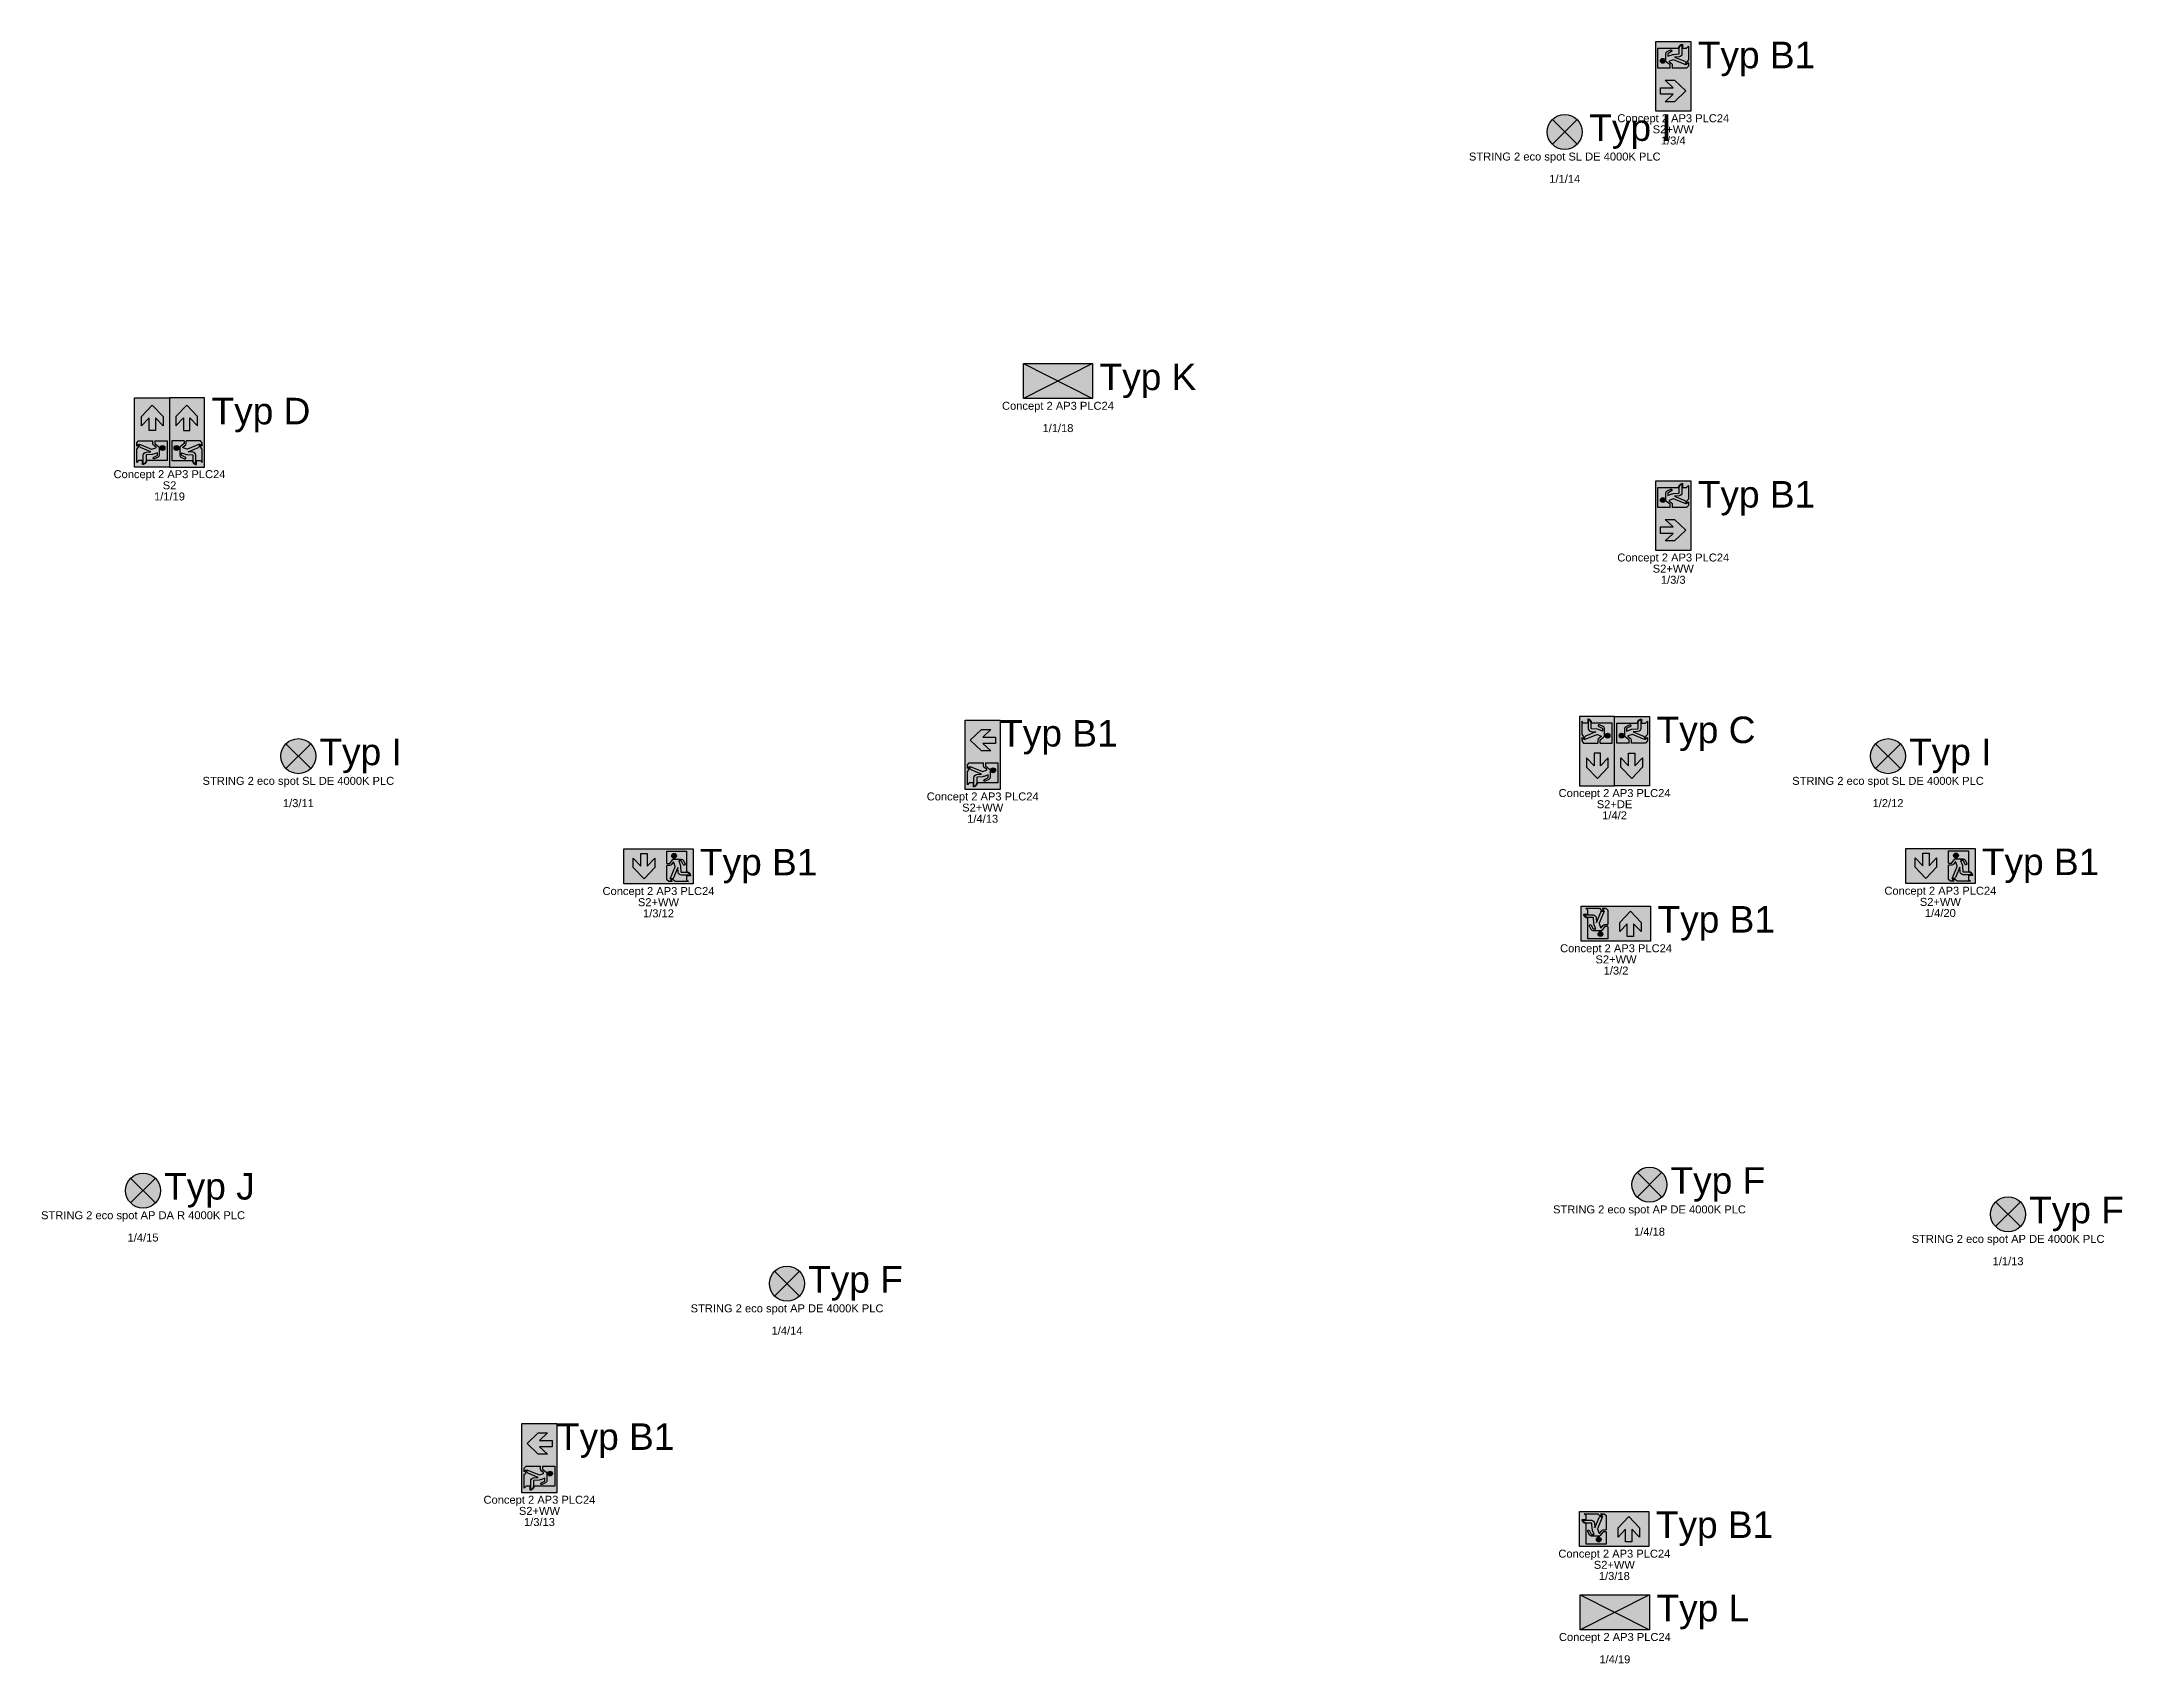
# Model space of a CAD drawing. Header units: millimetres. Extents: x -107261 to 64178, y -7557 to 117559.
# Drawn here: x -37602 to -18001, y 42889 to 58166 of the extents above; entities that cross this region are included whole.
import ezdxf
from ezdxf.enums import TextEntityAlignment as Align

# ---------------------------------------------------------------- set-up
doc = ezdxf.new("R2010")
doc.units = ezdxf.units.MM
for name, color, linetype in [('din_SIBEL_10_emergency_lighting', 90, 'Continuous'), ('din_SIBEL_30_color_green', 90, 'Continuous'), ('din_SIBEL_31_color_white', 255, 'Continuous'), ('din_SIBEL_32_color_black', 250, 'Continuous'), ('din_SIBEL_33_color_yellow', 40, 'Continuous'), ('din_SIBEL_50_type_name', 90, 'Continuous'), ('din_SIBEL_51_typenumber', 90, 'Continuous'), ('din_SIBEL_52_info', 90, 'Continuous'), ('din_SIBEL_61_labeling', 90, 'Continuous')]:
    doc.layers.add(name, color=color, linetype=linetype)
doc.styles.get("Standard").update_dxf_attribs({"font": 'arial.ttf'})

# ---------------------------------------------------------------- blocks, each defined once
blk = doc.blocks.new('Standardblock_RZ_PU')
at = {"layer": 'din_SIBEL_30_color_green'}
h = blk.add_hatch(color=256, dxfattribs=at)
h.dxf.hatch_style = 1
h.paths.add_polyline_path([(328, 0), (-326, 0), (-326, -330), (328, -330)])
h.paths.add_polyline_path([(-238, -89), (-166, -164), (-166, -44), (-106, -44), (-106, -164), (-35, -89), (-35, -176), (-136, -282), (-238, -176)], flags=16)
h.paths.add_polyline_path([(78, -21), (265, -21), (265, -216, -0.414214), (303, -253), (265, -253), (265, -291), (284, -309), (157, -309), (142, -295, 0.198912), (132, -291), (112, -291), (130, -309), (97, -309), (78, -291), (78, -156), (106, -156, 0.239952), (124, -146), (138, -127, -0.599876), (145, -128), (158, -165, -0.187349), (158, -168), (111, -283), (129, -283, 0.304268), (143, -274), (183, -176), (186, -220, 0.391902), (216, -247), (265, -247), (297, -247, 0.363159), (265, -221), (216, -221, -0.391902), (212, -218), (208, -167, 0.068786), (205, -152), (191, -114), (214, -114, -0.284079), (217, -116), (234, -149, 1), (250, -141), (234, -108, 0.284079), (214, -96), (147, -96, 0.239952), (132, -103), (109, -135, -0.239952), (106, -137), (78, -137)], flags=16)
h.paths.add_polyline_path([(170, -66, -1), (125, -66, -1)], flags=0)
h.paths.add_polyline_path([(170, -66, 1), (125, -66, 1)], flags=0)
h = blk.add_hatch(color=256, dxfattribs=at)
h.dxf.hatch_style = 1
h.paths.add_polyline_path([(170, -66, 1), (125, -66, 1)])
at = {"layer": 'din_SIBEL_31_color_white'}
h = blk.add_hatch(color=256, dxfattribs=at)
h.dxf.hatch_style = 1
h.paths.add_polyline_path([(-35, -89), (-106, -164), (-106, -44), (-166, -44), (-166, -164), (-238, -89), (-238, -176), (-136, -282), (-35, -176)])
h.paths.add_polyline_path([(265, -21), (78, -21), (78, -137), (106, -137, 0.239952), (109, -135), (132, -103, -0.239952), (147, -96), (214, -96, -0.284079), (234, -108), (250, -141, -1), (234, -149), (217, -116, 0.284079), (214, -114), (191, -114), (205, -152, -0.068786), (208, -167), (212, -218, 0.391902), (216, -221), (265, -221, -0.363159), (297, -247), (265, -247), (216, -247, -0.391902), (186, -220), (183, -176), (143, -274, -0.304268), (129, -283), (111, -283), (158, -168, 0.187349), (158, -165), (145, -128, 0.599876), (138, -127), (124, -146, -0.239952), (106, -156), (78, -156), (78, -291), (97, -309), (130, -309), (112, -291), (132, -291, -0.198912), (142, -295), (157, -309), (284, -309), (265, -291), (265, -253), (303, -253, 0.414214), (265, -216)])
h.paths.add_polyline_path([(170, -66, -1), (125, -66, -1)], flags=16)
at = {"layer": 'din_SIBEL_32_color_black'}
for points in [[(-326, -330), (-326, 0), (328, 0), (328, -330)], [(-238, -176), (-238, -89), (-166, -164), (-166, -44), (-106, -44), (-106, -164), (-35, -89), (-35, -176), (-136, -282)]]:
    blk.add_lwpolyline(points, close=True, dxfattribs=at)
for points in [[(78, -137), (78, -21), (265, -21), (265, -216, -0.414214), (303, -253), (265, -253), (265, -291), (284, -309), (157, -309), (142, -295, 0.198912), (132, -291), (112, -291), (130, -309), (97, -309), (78, -291), (78, -156)], [(78, -137), (106, -137, 0.239952), (109, -135), (132, -103, -0.239952), (147, -96), (214, -96, -0.284079), (234, -108), (250, -141, -1), (234, -149), (217, -116, 0.284079), (214, -114), (191, -114), (205, -152, -0.068786), (208, -167), (212, -218, 0.391902), (216, -221), (265, -221, -0.363159), (297, -247), (265, -247), (216, -247, -0.391902), (186, -220), (183, -176), (143, -274, -0.304268), (129, -283), (111, -283), (158, -168, 0.187349), (158, -165), (145, -128, 0.599876), (138, -127), (124, -146, -0.239952), (106, -156), (78, -156)]]:
    blk.add_lwpolyline(points, format="xyb", dxfattribs=at)
blk.add_circle((147, -66), 22.5, dxfattribs=at)
blk = doc.blocks.new('din-Logo')
blk.add_lwpolyline([(-327, -330), (-327, -330), (-327, -330), (-327, -330)], close=True)
blk = doc.blocks.new('STANDARD_RZ_PU')
blk.add_blockref('din-Logo', (0, 0))
at = {"layer": 'din_SIBEL_10_emergency_lighting'}
blk.add_blockref('Standardblock_RZ_PU', (0, 0), dxfattribs=at)
at = {"layer": 'din_SIBEL_50_type_name', "flags": 9}
blk.add_attdef('TYPE', (-326, 18), '', height=25, dxfattribs=at)
at = {"layer": 'din_SIBEL_50_type_name', "flags": 8}
blk.add_attdef('TYPENAME', text='', height=75, dxfattribs=at).set_placement((0, -350), align=Align.TOP_CENTER)
at = {"layer": 'din_SIBEL_51_typenumber', "flags": 8}
blk.add_attdef('TYPENUMBER', text='', height=250, dxfattribs=at).set_placement((336, 1), align=Align.TOP_LEFT)
at = {"layer": 'din_SIBEL_52_info', "flags": 8}
blk.add_attdef('INFOTEXT', text='', height=75, dxfattribs=at).set_placement((1, -445), align=Align.TOP_CENTER)
at = {"layer": 'din_SIBEL_61_labeling', "flags": 8}
for tag, p in [('LABELING1', (1, -540)), ('LABELING2', (1, -635))]:
    blk.add_attdef(tag, text='', height=75, dxfattribs=at).set_placement(p, align=Align.TOP_CENTER)
blk = doc.blocks.new('Standardblock_RZ_PLPR')
at = {"layer": 'din_SIBEL_30_color_green'}
h = blk.add_hatch(color=256, dxfattribs=at)
h.dxf.hatch_style = 1
h.paths.add_polyline_path([(328, 0), (328, 330), (-326, 330), (-326, 0)])
h.paths.add_polyline_path([(-62, 60), (-149, 60), (-255, 162), (-149, 263), (-62, 263), (-137, 192), (-17, 192), (-17, 132), (-137, 132)], flags=16)
h.paths.add_polyline_path([(78, 137), (106, 137, -0.239952), (109, 135), (132, 103, 0.239952), (147, 96), (214, 96, 0.284079), (234, 108), (250, 141, 1), (234, 149), (217, 116, -0.284079), (214, 114), (191, 114), (205, 152, 0.068786), (208, 167), (212, 218, -0.391902), (216, 221), (265, 221, 0.363159), (297, 247), (265, 247), (216, 247, 0.391902), (186, 220), (183, 176), (143, 274, 0.304268), (129, 283), (111, 283), (158, 168, -0.187349), (158, 165), (145, 128, -0.599876), (138, 127), (124, 146, 0.239952), (106, 156), (78, 156), (78, 291), (97, 309), (130, 309), (112, 291), (132, 291, 0.198912), (142, 295), (157, 309), (284, 309), (265, 291), (265, 253), (303, 253, -0.414214), (265, 216), (265, 21), (78, 21)], flags=16)
h.paths.add_polyline_path([(170, 66, -1), (125, 66, -1)], flags=0)
h = blk.add_hatch(color=256, dxfattribs=at)
h.dxf.hatch_style = 1
h.paths.add_polyline_path([(328, 0), (-326, 0), (-326, -330), (328, -330)])
h.paths.add_polyline_path([(-62, -60), (-137, -132), (-17, -132), (-17, -192), (-137, -192), (-62, -263), (-149, -263), (-255, -162), (-149, -60)], flags=16)
h.paths.add_polyline_path([(78, -21), (265, -21), (265, -216, -0.414214), (303, -253), (265, -253), (265, -291), (284, -309), (157, -309), (142, -295, 0.198912), (132, -291), (112, -291), (130, -309), (97, -309), (78, -291), (78, -156), (106, -156, 0.239952), (124, -146), (138, -127, -0.599876), (145, -128), (158, -165, -0.187349), (158, -168), (111, -283), (129, -283, 0.304268), (143, -274), (183, -176), (186, -220, 0.391902), (216, -247), (265, -247), (297, -247, 0.363159), (265, -221), (216, -221, -0.391902), (212, -218), (208, -167, 0.068786), (205, -152), (191, -114), (214, -114, -0.284079), (217, -116), (234, -149, 1), (250, -141), (234, -108, 0.284079), (214, -96), (147, -96, 0.239952), (132, -103), (109, -135, -0.239952), (106, -137), (78, -137)], flags=16)
h.paths.add_polyline_path([(125, -66, -1), (170, -66, -1)], flags=0)
h = blk.add_hatch(color=256, dxfattribs=at)
h.dxf.hatch_style = 1
h.paths.add_polyline_path([(170, 66, 1), (125, 66, 1)])
h = blk.add_hatch(color=256, dxfattribs=at)
h.dxf.hatch_style = 1
h.paths.add_polyline_path([(125, -66, 1), (170, -66, 1)])
at = {"layer": 'din_SIBEL_31_color_white'}
h = blk.add_hatch(color=256, dxfattribs=at)
h.dxf.hatch_style = 1
h.paths.add_polyline_path([(-149, 60), (-62, 60), (-137, 132), (-17, 132), (-17, 192), (-137, 192), (-62, 263), (-149, 263), (-255, 162)])
h.paths.add_polyline_path([(147, 96, -0.239952), (132, 103), (109, 135, 0.239952), (106, 137), (78, 137), (78, 21), (265, 21), (265, 216, 0.414214), (303, 253), (265, 253), (265, 291), (284, 309), (157, 309), (142, 295, -0.198912), (132, 291), (112, 291), (130, 309), (97, 309), (78, 291), (78, 156), (106, 156, -0.239952), (124, 146), (138, 127, 0.599876), (145, 128), (158, 165, 0.187349), (158, 168), (111, 283), (129, 283, -0.304268), (143, 274), (183, 176), (186, 220, -0.391902), (216, 247), (265, 247), (297, 247, -0.363159), (265, 221), (216, 221, 0.391902), (212, 218), (208, 167, -0.068786), (205, 152), (191, 114), (214, 114, 0.284079), (217, 116), (234, 149, -1), (250, 141), (234, 108, -0.284079), (214, 96)])
h.paths.add_polyline_path([(170, 66, -1), (125, 66, -1)], flags=16)
h = blk.add_hatch(color=256, dxfattribs=at)
h.dxf.hatch_style = 1
h.paths.add_polyline_path([(-62, -60), (-149, -60), (-255, -162), (-149, -263), (-62, -263), (-137, -192), (-17, -192), (-17, -132), (-137, -132)])
h.paths.add_polyline_path([(265, -21), (78, -21), (78, -137), (106, -137, 0.239952), (109, -135), (132, -103, -0.239952), (147, -96), (214, -96, -0.284079), (234, -108), (250, -141, -1), (234, -149), (217, -116, 0.284079), (214, -114), (191, -114), (205, -152, -0.068786), (208, -167), (212, -218, 0.391902), (216, -221), (265, -221, -0.363159), (297, -247), (265, -247), (216, -247, -0.391902), (186, -220), (183, -176), (143, -274, -0.304268), (129, -283), (111, -283), (158, -168, 0.187349), (158, -165), (145, -128, 0.599876), (138, -127), (124, -146, -0.239952), (106, -156), (78, -156), (78, -291), (97, -309), (130, -309), (112, -291), (132, -291, -0.198912), (142, -295), (157, -309), (284, -309), (265, -291), (265, -253), (303, -253, 0.414214), (265, -216)])
h.paths.add_polyline_path([(125, -66, -1), (170, -66, -1)], flags=16)
at = {"layer": 'din_SIBEL_32_color_black'}
for points in [[(-326, 330), (-326, 0), (328, 0), (328, 330)], [(-149, 60), (-62, 60), (-137, 132), (-17, 132), (-17, 192), (-137, 192), (-62, 263), (-149, 263), (-255, 162)], [(-326, -330), (-326, 0), (328, 0), (328, -330)], [(-149, -60), (-62, -60), (-137, -132), (-17, -132), (-17, -192), (-137, -192), (-62, -263), (-149, -263), (-255, -162)]]:
    blk.add_lwpolyline(points, close=True, dxfattribs=at)
for points in [[(78, 137), (78, 21), (265, 21), (265, 216, 0.414214), (303, 253), (265, 253), (265, 291), (284, 309), (157, 309), (142, 295, -0.198912), (132, 291), (112, 291), (130, 309), (97, 309), (78, 291), (78, 156)], [(78, 137), (106, 137, -0.239952), (109, 135), (132, 103, 0.239952), (147, 96), (214, 96, 0.284079), (234, 108), (250, 141, 1), (234, 149), (217, 116, -0.284079), (214, 114), (191, 114), (205, 152, 0.068786), (208, 167), (212, 218, -0.391902), (216, 221), (265, 221, 0.363159), (297, 247), (265, 247), (216, 247, 0.391902), (186, 220), (183, 176), (143, 274, 0.304268), (129, 283), (111, 283), (158, 168, -0.187349), (158, 165), (145, 128, -0.599876), (138, 127), (124, 146, 0.239952), (106, 156), (78, 156)], [(78, -137), (78, -21), (265, -21), (265, -216, -0.414214), (303, -253), (265, -253), (265, -291), (284, -309), (157, -309), (142, -295, 0.198912), (132, -291), (112, -291), (130, -309), (97, -309), (78, -291), (78, -156)], [(78, -137), (106, -137, 0.239952), (109, -135), (132, -103, -0.239952), (147, -96), (214, -96, -0.284079), (234, -108), (250, -141, -1), (234, -149), (217, -116, 0.284079), (214, -114), (191, -114), (205, -152, -0.068786), (208, -167), (212, -218, 0.391902), (216, -221), (265, -221, -0.363159), (297, -247), (265, -247), (216, -247, -0.391902), (186, -220), (183, -176), (143, -274, -0.304268), (129, -283), (111, -283), (158, -168, 0.187349), (158, -165), (145, -128, 0.599876), (138, -127), (124, -146, -0.239952), (106, -156), (78, -156)]]:
    blk.add_lwpolyline(points, format="xyb", dxfattribs=at)
blk.add_lwpolyline([(-326, 0), (328, 0)], dxfattribs=at)
for centre in [(147, 66), (147, -66)]:
    blk.add_circle(centre, 22.5, dxfattribs=at)
blk = doc.blocks.new('STANDARD_RZ_PLPR')
blk.add_blockref('din-Logo', (0, 0))
at = {"layer": 'din_SIBEL_10_emergency_lighting'}
blk.add_blockref('Standardblock_RZ_PLPR', (0, 0), dxfattribs=at)
at = {"layer": 'din_SIBEL_50_type_name', "flags": 9}
blk.add_attdef('TYPE', (-326, 340), '', height=25, dxfattribs=at)
at = {"layer": 'din_SIBEL_50_type_name', "flags": 8}
blk.add_attdef('TYPENAME', text='', height=75, dxfattribs=at).set_placement((0, -350), align=Align.TOP_CENTER)
at = {"layer": 'din_SIBEL_51_typenumber', "flags": 8}
blk.add_attdef('TYPENUMBER', text='', height=250, dxfattribs=at).set_placement((336, 1), align=Align.TOP_LEFT)
at = {"layer": 'din_SIBEL_52_info', "flags": 8}
blk.add_attdef('INFOTEXT', text='', height=75, dxfattribs=at).set_placement((1, -445), align=Align.TOP_CENTER)
at = {"layer": 'din_SIBEL_61_labeling', "flags": 8}
for tag, p in [('LABELING1', (1, -540)), ('LABELING2', (1, -635))]:
    blk.add_attdef(tag, text='', height=75, dxfattribs=at).set_placement(p, align=Align.TOP_CENTER)
blk = doc.blocks.new('Standardblock_Spot')
at = {"layer": 'din_SIBEL_31_color_white'}
h = blk.add_hatch(color=256, dxfattribs=at)
h.dxf.hatch_style = 1
h.paths.add_polyline_path([(117, -48, 0.414214), (-117, -48), (0, -165)])
h.paths.add_polyline_path([(0, -165), (-117, -282, 0.414214), (117, -282)])
at = {"layer": 'din_SIBEL_33_color_yellow'}
h = blk.add_hatch(color=256, dxfattribs=at)
h.dxf.hatch_style = 1
h.paths.add_polyline_path([(-117, -48, 0.198912), (-165, -165, 0.198912), (-117, -282), (0, -165)])
h.paths.add_polyline_path([(117, -48), (0, -165), (117, -282, 0.198912), (165, -165, 0.198912)])
at = {"layer": 'din_SIBEL_32_color_black'}
for p, q in [((-117, -282), (117, -48)), ((-117, -48), (117, -282))]:
    blk.add_line(p, q, dxfattribs=at)
blk.add_circle((0, -165), 165, dxfattribs=at)
blk = doc.blocks.new('STANDARD_SPOT')
at = {"layer": 'din_SIBEL_10_emergency_lighting'}
blk.add_blockref('Standardblock_Spot', (0, 0), dxfattribs=at)
at = {"layer": 'din_SIBEL_50_type_name', "flags": 9}
blk.add_attdef('TYPE', (-326, 18), '', height=25, dxfattribs=at)
at = {"layer": 'din_SIBEL_50_type_name', "flags": 8}
blk.add_attdef('TYPENAME', text='', height=75, dxfattribs=at).set_placement((0, -350), align=Align.TOP_CENTER)
at = {"layer": 'din_SIBEL_51_typenumber', "flags": 8}
blk.add_attdef('TYPENUMBER', text='', height=250, dxfattribs=at).set_placement((336, 1), align=Align.TOP_LEFT)
at = {"layer": 'din_SIBEL_52_info', "flags": 8}
blk.add_attdef('INFOTEXT', text='', height=75, dxfattribs=at).set_placement((1, -445), align=Align.TOP_CENTER)
at = {"layer": 'din_SIBEL_61_labeling', "flags": 8}
for tag, p in [('LABELING1', (1, -540)), ('LABELING2', (1, -635))]:
    blk.add_attdef(tag, text='', height=75, dxfattribs=at).set_placement(p, align=Align.TOP_CENTER)
blk = doc.blocks.new('Standardblock_SL')
at = {"layer": 'din_SIBEL_31_color_white'}
h = blk.add_hatch(color=256, dxfattribs=at)
h.dxf.hatch_style = 1
h.paths.add_polyline_path([(-326, 0), (0, -165), (326, 0)])
h.paths.add_polyline_path([(326, -330), (0, -165), (-326, -330)])
at = {"layer": 'din_SIBEL_33_color_yellow'}
h = blk.add_hatch(color=256, dxfattribs=at)
h.dxf.hatch_style = 1
h.paths.add_polyline_path([(0, -165), (-326, 0), (-326, -330)])
h.paths.add_polyline_path([(326, -330), (326, 0), (0, -165)])
at = {"layer": 'din_SIBEL_32_color_black'}
for p, q in [((-326, 0), (326, -330)), ((326, 0), (-326, -330))]:
    blk.add_line(p, q, dxfattribs=at)
blk.add_lwpolyline([(-326, -330), (-326, 0), (326, 0), (326, -330)], close=True, dxfattribs=at)
blk = doc.blocks.new('STANDARD_SL')
blk.add_blockref('din-Logo', (0, 0))
at = {"layer": 'din_SIBEL_10_emergency_lighting'}
blk.add_blockref('Standardblock_SL', (0, 0), dxfattribs=at)
at = {"layer": 'din_SIBEL_50_type_name', "flags": 9}
blk.add_attdef('TYPE', (-326, 18), '', height=25, dxfattribs=at)
at = {"layer": 'din_SIBEL_50_type_name', "flags": 8}
blk.add_attdef('TYPENAME', text='', height=75, dxfattribs=at).set_placement((0, -350), align=Align.TOP_CENTER)
at = {"layer": 'din_SIBEL_51_typenumber', "flags": 8}
blk.add_attdef('TYPENUMBER', text='', height=250, dxfattribs=at).set_placement((336, 1), align=Align.TOP_LEFT)
at = {"layer": 'din_SIBEL_52_info', "flags": 8}
blk.add_attdef('INFOTEXT', text='', height=75, dxfattribs=at).set_placement((1, -445), align=Align.TOP_CENTER)
at = {"layer": 'din_SIBEL_61_labeling', "flags": 8}
for tag, p in [('LABELING1', (1, -540)), ('LABELING2', (1, -635))]:
    blk.add_attdef(tag, text='', height=75, dxfattribs=at).set_placement(p, align=Align.TOP_CENTER)

msp = doc.modelspace()

# ---------------------------------------------------------------- block references
at = {"layer": 'din_SIBEL_10_emergency_lighting'}
ref = msp.add_blockref('STANDARD_RZ_PU', (-22397, 57838), dxfattribs=dict(at, rotation=90))
ref.add_attrib('LABELING1', '1/3/4', dxfattribs={"layer": 'din_SIBEL_61_labeling', "height": 75, "flags": 8}).set_placement((-22232, 57272), align=Align.TOP_CENTER)
ref.add_attrib('TYPENAME', 'Concept 2 AP3 PLC24', dxfattribs={"layer": 'din_SIBEL_50_type_name', "height": 75, "flags": 8}).set_placement((-22232, 57482), align=Align.TOP_CENTER)
ref.add_attrib('INFOTEXT', 'S2+WW', dxfattribs={"layer": 'din_SIBEL_52_info', "height": 75, "flags": 8}).set_placement((-22232, 57377), align=Align.TOP_CENTER)
ref.add_attrib('TYPENUMBER', 'Typ B1', dxfattribs={"layer": 'din_SIBEL_51_typenumber', "height": 250, "flags": 8}).set_placement((-22001, 58165), align=Align.TOP_LEFT)
ref = msp.add_blockref('STANDARD_SPOT', (-23419, 57316), dxfattribs=dict(at, rotation=90))
ref.add_attrib('LABELING1', '1/1/14', dxfattribs={"layer": 'din_SIBEL_61_labeling', "height": 75, "flags": 8}).set_placement((-23254, 56911), align=Align.TOP_CENTER)
ref.add_attrib('TYPENAME', 'STRING 2 eco spot SL DE 4000K PLC', dxfattribs={"layer": 'din_SIBEL_50_type_name', "height": 75, "flags": 8}).set_placement((-23254, 57121), align=Align.TOP_CENTER)
ref.add_attrib('TYPENUMBER', 'Typ I', dxfattribs={"layer": 'din_SIBEL_51_typenumber', "height": 250, "flags": 8}).set_placement((-23023, 57481), align=Align.TOP_LEFT)
ref = msp.add_blockref('STANDARD_SL', (-28028, 55133), dxfattribs=at)
ref.add_attrib('LABELING1', '1/1/18', dxfattribs={"layer": 'din_SIBEL_61_labeling', "height": 75, "flags": 8}).set_placement((-28028, 54563), align=Align.TOP_CENTER)
ref.add_attrib('TYPENAME', 'Concept 2 AP3 PLC24', dxfattribs={"layer": 'din_SIBEL_50_type_name', "height": 75, "flags": 8}).set_placement((-28028, 54773), align=Align.TOP_CENTER)
ref.add_attrib('TYPENUMBER', 'Typ K', dxfattribs={"layer": 'din_SIBEL_51_typenumber', "height": 250, "flags": 8}).set_placement((-27636, 55133), align=Align.TOP_LEFT)
ref = msp.add_blockref('STANDARD_RZ_PLPR', (-36397, 54485), dxfattribs=dict(at, rotation=270))
ref.add_attrib('LABELING1', '1/1/19', dxfattribs={"layer": 'din_SIBEL_61_labeling', "height": 75, "flags": 8}).set_placement((-36397, 53919), align=Align.TOP_CENTER)
ref.add_attrib('TYPENAME', 'Concept 2 AP3 PLC24', dxfattribs={"layer": 'din_SIBEL_50_type_name', "height": 75, "flags": 8}).set_placement((-36397, 54129), align=Align.TOP_CENTER)
ref.add_attrib('INFOTEXT', 'S2', dxfattribs={"layer": 'din_SIBEL_52_info', "height": 75, "flags": 8}).set_placement((-36397, 54024), align=Align.TOP_CENTER)
ref.add_attrib('TYPENUMBER', 'Typ D', dxfattribs={"layer": 'din_SIBEL_51_typenumber', "height": 250, "flags": 8}).set_placement((-36001, 54811), align=Align.TOP_LEFT)
ref = msp.add_blockref('STANDARD_RZ_PU', (-22397, 53700), dxfattribs=dict(at, rotation=90))
ref.add_attrib('LABELING1', '1/3/3', dxfattribs={"layer": 'din_SIBEL_61_labeling', "height": 75, "flags": 8}).set_placement((-22232, 53134), align=Align.TOP_CENTER)
ref.add_attrib('TYPENAME', 'Concept 2 AP3 PLC24', dxfattribs={"layer": 'din_SIBEL_50_type_name', "height": 75, "flags": 8}).set_placement((-22232, 53344), align=Align.TOP_CENTER)
ref.add_attrib('INFOTEXT', 'S2+WW', dxfattribs={"layer": 'din_SIBEL_52_info', "height": 75, "flags": 8}).set_placement((-22232, 53239), align=Align.TOP_CENTER)
ref.add_attrib('TYPENUMBER', 'Typ B1', dxfattribs={"layer": 'din_SIBEL_51_typenumber', "height": 250, "flags": 8}).set_placement((-22001, 54027), align=Align.TOP_LEFT)
ref = msp.add_blockref('STANDARD_RZ_PU', (-28572, 51449), dxfattribs=dict(at, rotation=270))
ref.add_attrib('LABELING1', '1/4/13', dxfattribs={"layer": 'din_SIBEL_61_labeling', "height": 75, "flags": 8}).set_placement((-28737, 50883), align=Align.TOP_CENTER)
ref.add_attrib('TYPENAME', 'Concept 2 AP3 PLC24', dxfattribs={"layer": 'din_SIBEL_50_type_name', "height": 75, "flags": 8}).set_placement((-28737, 51093), align=Align.TOP_CENTER)
ref.add_attrib('INFOTEXT', 'S2+WW', dxfattribs={"layer": 'din_SIBEL_52_info', "height": 75, "flags": 8}).set_placement((-28737, 50988), align=Align.TOP_CENTER)
ref.add_attrib('TYPENUMBER', 'Typ B1', dxfattribs={"layer": 'din_SIBEL_51_typenumber', "height": 250, "flags": 8}).set_placement((-28572, 51776), align=Align.TOP_LEFT)
ref = msp.add_blockref('STANDARD_RZ_PLPR', (-22785, 51481), dxfattribs=dict(at, rotation=90))
ref.add_attrib('LABELING1', '1/4/2', dxfattribs={"layer": 'din_SIBEL_61_labeling', "height": 75, "flags": 8}).set_placement((-22785, 50915), align=Align.TOP_CENTER)
ref.add_attrib('TYPENAME', 'Concept 2 AP3 PLC24', dxfattribs={"layer": 'din_SIBEL_50_type_name', "height": 75, "flags": 8}).set_placement((-22785, 51125), align=Align.TOP_CENTER)
ref.add_attrib('INFOTEXT', 'S2+DE', dxfattribs={"layer": 'din_SIBEL_52_info', "height": 75, "flags": 8}).set_placement((-22785, 51020), align=Align.TOP_CENTER)
ref.add_attrib('TYPENUMBER', 'Typ C', dxfattribs={"layer": 'din_SIBEL_51_typenumber', "height": 250, "flags": 8}).set_placement((-22389, 51808), align=Align.TOP_LEFT)
ref = msp.add_blockref('STANDARD_SPOT', (-35183, 51600), dxfattribs=at)
ref.add_attrib('LABELING1', '1/3/11', dxfattribs={"layer": 'din_SIBEL_61_labeling', "height": 75, "flags": 8}).set_placement((-35183, 51030), align=Align.TOP_CENTER)
ref.add_attrib('TYPENAME', 'STRING 2 eco spot SL DE 4000K PLC', dxfattribs={"layer": 'din_SIBEL_50_type_name', "height": 75, "flags": 8}).set_placement((-35183, 51240), align=Align.TOP_CENTER)
ref.add_attrib('TYPENUMBER', 'Typ I', dxfattribs={"layer": 'din_SIBEL_51_typenumber', "height": 250, "flags": 8}).set_placement((-34985, 51600), align=Align.TOP_LEFT)
ref = msp.add_blockref('STANDARD_SPOT', (-20209, 51600), dxfattribs=at)
ref.add_attrib('LABELING1', '1/2/12', dxfattribs={"layer": 'din_SIBEL_61_labeling', "height": 75, "flags": 8}).set_placement((-20209, 51030), align=Align.TOP_CENTER)
ref.add_attrib('TYPENAME', 'STRING 2 eco spot SL DE 4000K PLC', dxfattribs={"layer": 'din_SIBEL_50_type_name', "height": 75, "flags": 8}).set_placement((-20209, 51240), align=Align.TOP_CENTER)
ref.add_attrib('TYPENUMBER', 'Typ I', dxfattribs={"layer": 'din_SIBEL_51_typenumber', "height": 250, "flags": 8}).set_placement((-20011, 51600), align=Align.TOP_LEFT)
ref = msp.add_blockref('STANDARD_RZ_PU', (-31791, 50562), dxfattribs=at)
ref.add_attrib('LABELING1', '1/3/12', dxfattribs={"layer": 'din_SIBEL_61_labeling', "height": 75, "flags": 8}).set_placement((-31791, 49992), align=Align.TOP_CENTER)
ref.add_attrib('TYPENAME', 'Concept 2 AP3 PLC24', dxfattribs={"layer": 'din_SIBEL_50_type_name', "height": 75, "flags": 8}).set_placement((-31791, 50202), align=Align.TOP_CENTER)
ref.add_attrib('INFOTEXT', 'S2+WW', dxfattribs={"layer": 'din_SIBEL_52_info', "height": 75, "flags": 8}).set_placement((-31791, 50097), align=Align.TOP_CENTER)
ref.add_attrib('TYPENUMBER', 'Typ B1', dxfattribs={"layer": 'din_SIBEL_51_typenumber', "height": 250, "flags": 8}).set_placement((-31400, 50562), align=Align.TOP_LEFT)
ref = msp.add_blockref('STANDARD_RZ_PU', (-19716, 50565), dxfattribs=at)
ref.add_attrib('LABELING1', '1/4/20', dxfattribs={"layer": 'din_SIBEL_61_labeling', "height": 75, "flags": 8}).set_placement((-19716, 49995), align=Align.TOP_CENTER)
ref.add_attrib('TYPENAME', 'Concept 2 AP3 PLC24', dxfattribs={"layer": 'din_SIBEL_50_type_name', "height": 75, "flags": 8}).set_placement((-19716, 50205), align=Align.TOP_CENTER)
ref.add_attrib('INFOTEXT', 'S2+WW', dxfattribs={"layer": 'din_SIBEL_52_info', "height": 75, "flags": 8}).set_placement((-19716, 50100), align=Align.TOP_CENTER)
ref.add_attrib('TYPENUMBER', 'Typ B1', dxfattribs={"layer": 'din_SIBEL_51_typenumber', "height": 250, "flags": 8}).set_placement((-19325, 50565), align=Align.TOP_LEFT)
ref = msp.add_blockref('STANDARD_RZ_PU', (-22771, 49693), dxfattribs=dict(at, rotation=180))
ref.add_attrib('LABELING1', '1/3/2', dxfattribs={"layer": 'din_SIBEL_61_labeling', "height": 75, "flags": 8}).set_placement((-22771, 49453), align=Align.TOP_CENTER)
ref.add_attrib('TYPENAME', 'Concept 2 AP3 PLC24', dxfattribs={"layer": 'din_SIBEL_50_type_name', "height": 75, "flags": 8}).set_placement((-22771, 49663), align=Align.TOP_CENTER)
ref.add_attrib('INFOTEXT', 'S2+WW', dxfattribs={"layer": 'din_SIBEL_52_info', "height": 75, "flags": 8}).set_placement((-22771, 49558), align=Align.TOP_CENTER)
ref.add_attrib('TYPENUMBER', 'Typ B1', dxfattribs={"layer": 'din_SIBEL_51_typenumber', "height": 250, "flags": 8}).set_placement((-22380, 50023), align=Align.TOP_LEFT)
ref = msp.add_blockref('STANDARD_SPOT', (-36646, 47508), dxfattribs=at)
ref.add_attrib('LABELING1', '1/4/15', dxfattribs={"layer": 'din_SIBEL_61_labeling', "height": 75, "flags": 8}).set_placement((-36646, 46938), align=Align.TOP_CENTER)
ref.add_attrib('TYPENAME', 'STRING 2 eco spot AP DA R 4000K PLC', dxfattribs={"layer": 'din_SIBEL_50_type_name', "height": 75, "flags": 8}).set_placement((-36646, 47148), align=Align.TOP_CENTER)
ref.add_attrib('TYPENUMBER', 'Typ J', dxfattribs={"layer": 'din_SIBEL_51_typenumber', "height": 250, "flags": 8}).set_placement((-36448, 47508), align=Align.TOP_LEFT)
ref = msp.add_blockref('STANDARD_SPOT', (-22456, 47563), dxfattribs=at)
ref.add_attrib('LABELING1', '1/4/18', dxfattribs={"layer": 'din_SIBEL_61_labeling', "height": 75, "flags": 8}).set_placement((-22456, 46993), align=Align.TOP_CENTER)
ref.add_attrib('TYPENAME', 'STRING 2 eco spot AP DE 4000K PLC', dxfattribs={"layer": 'din_SIBEL_50_type_name', "height": 75, "flags": 8}).set_placement((-22456, 47203), align=Align.TOP_CENTER)
ref.add_attrib('TYPENUMBER', 'Typ F', dxfattribs={"layer": 'din_SIBEL_51_typenumber', "height": 250, "flags": 8}).set_placement((-22258, 47563), align=Align.TOP_LEFT)
ref = msp.add_blockref('STANDARD_SPOT', (-19078, 47285), dxfattribs=at)
ref.add_attrib('LABELING1', '1/1/13', dxfattribs={"layer": 'din_SIBEL_61_labeling', "height": 75, "flags": 8}).set_placement((-19078, 46715), align=Align.TOP_CENTER)
ref.add_attrib('TYPENAME', 'STRING 2 eco spot AP DE 4000K PLC', dxfattribs={"layer": 'din_SIBEL_50_type_name', "height": 75, "flags": 8}).set_placement((-19078, 46925), align=Align.TOP_CENTER)
ref.add_attrib('TYPENUMBER', 'Typ F', dxfattribs={"layer": 'din_SIBEL_51_typenumber', "height": 250, "flags": 8}).set_placement((-18880, 47285), align=Align.TOP_LEFT)
ref = msp.add_blockref('STANDARD_SPOT', (-30580, 46631), dxfattribs=at)
ref.add_attrib('LABELING1', '1/4/14', dxfattribs={"layer": 'din_SIBEL_61_labeling', "height": 75, "flags": 8}).set_placement((-30580, 46061), align=Align.TOP_CENTER)
ref.add_attrib('TYPENAME', 'STRING 2 eco spot AP DE 4000K PLC', dxfattribs={"layer": 'din_SIBEL_50_type_name', "height": 75, "flags": 8}).set_placement((-30580, 46271), align=Align.TOP_CENTER)
ref.add_attrib('TYPENUMBER', 'Typ F', dxfattribs={"layer": 'din_SIBEL_51_typenumber', "height": 250, "flags": 8}).set_placement((-30382, 46631), align=Align.TOP_LEFT)
ref = msp.add_blockref('STANDARD_RZ_PU', (-32747, 44824), dxfattribs=dict(at, rotation=270))
ref.add_attrib('LABELING1', '1/3/13', dxfattribs={"layer": 'din_SIBEL_61_labeling', "height": 75, "flags": 8}).set_placement((-32912, 44258), align=Align.TOP_CENTER)
ref.add_attrib('TYPENAME', 'Concept 2 AP3 PLC24', dxfattribs={"layer": 'din_SIBEL_50_type_name', "height": 75, "flags": 8}).set_placement((-32912, 44468), align=Align.TOP_CENTER)
ref.add_attrib('INFOTEXT', 'S2+WW', dxfattribs={"layer": 'din_SIBEL_52_info', "height": 75, "flags": 8}).set_placement((-32912, 44363), align=Align.TOP_CENTER)
ref.add_attrib('TYPENUMBER', 'Typ B1', dxfattribs={"layer": 'din_SIBEL_51_typenumber', "height": 250, "flags": 8}).set_placement((-32747, 45150), align=Align.TOP_LEFT)
ref = msp.add_blockref('STANDARD_RZ_PU', (-22787, 43990), dxfattribs=dict(at, rotation=180))
ref.add_attrib('LABELING1', '1/3/18', dxfattribs={"layer": 'din_SIBEL_61_labeling', "height": 75, "flags": 8}).set_placement((-22787, 43750), align=Align.TOP_CENTER)
ref.add_attrib('TYPENAME', 'Concept 2 AP3 PLC24', dxfattribs={"layer": 'din_SIBEL_50_type_name', "height": 75, "flags": 8}).set_placement((-22787, 43960), align=Align.TOP_CENTER)
ref.add_attrib('INFOTEXT', 'S2+WW', dxfattribs={"layer": 'din_SIBEL_52_info', "height": 75, "flags": 8}).set_placement((-22787, 43855), align=Align.TOP_CENTER)
ref.add_attrib('TYPENUMBER', 'Typ B1', dxfattribs={"layer": 'din_SIBEL_51_typenumber', "height": 250, "flags": 8}).set_placement((-22396, 44320), align=Align.TOP_LEFT)
ref = msp.add_blockref('STANDARD_SL', (-22782, 43535), dxfattribs=at)
ref.add_attrib('LABELING1', '1/4/19', dxfattribs={"layer": 'din_SIBEL_61_labeling', "height": 75, "flags": 8}).set_placement((-22782, 42965), align=Align.TOP_CENTER)
ref.add_attrib('TYPENAME', 'Concept 2 AP3 PLC24', dxfattribs={"layer": 'din_SIBEL_50_type_name', "height": 75, "flags": 8}).set_placement((-22782, 43175), align=Align.TOP_CENTER)
ref.add_attrib('TYPENUMBER', 'Typ L', dxfattribs={"layer": 'din_SIBEL_51_typenumber', "height": 250, "flags": 8}).set_placement((-22390, 43535), align=Align.TOP_LEFT)

doc.saveas('drawing.dxf')
